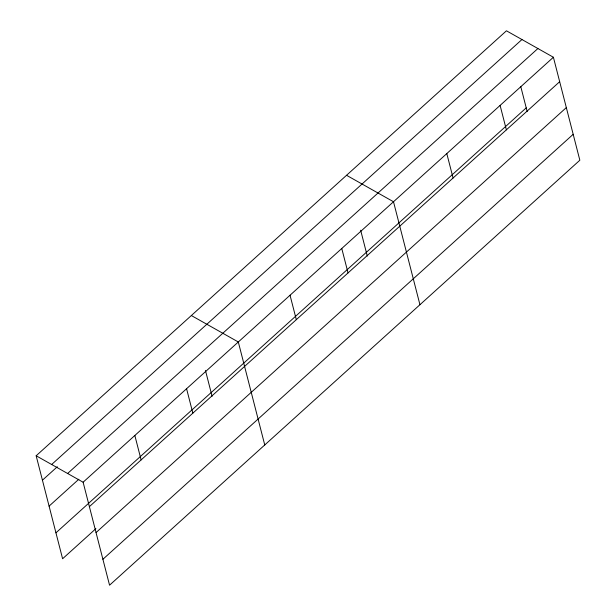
<?xml version="1.0" encoding="UTF-8"?>
<svg xmlns="http://www.w3.org/2000/svg" width="616" height="616" viewBox="0 0 616 616"><rect width="100%" height="100%" fill="white"/><g stroke="black" fill="none" stroke-linecap="round" stroke-linejoin="round"><path stroke-width="0.92" d="M36.159 455.771L506.444 30.8L553.399 57.257L579.841 160.229L109.556 585.2L83.114 482.22L36.159 455.771L62.601 558.743L95.903 528.651M51.652 464.495L521.945 39.532M42.435 480.195L57.311 466.751M67.621 473.488L537.907 48.525M49.087 506.121L78.848 479.225M83.114 482.22L553.399 57.257M55.941 532.825L526.233 107.854M89.382 506.652L559.675 81.689M96.042 532.571L566.327 107.608M102.895 559.282L573.188 134.311M346.546 175.291L393.501 201.748L419.943 304.72M191.353 315.531L238.307 341.98L264.749 444.96M520.797 86.679L527.18 111.558M500.1 105.421L506.375 129.845M446.8 153.584L453.076 178.009M360.66 230.245L367.282 256.048M341.772 248.494L348.04 272.919M290.036 295.233L296.311 319.666M205.467 370.486L212.089 396.288M186.579 388.727L192.846 413.159M134.842 435.474L141.118 459.906"/></g></svg>
